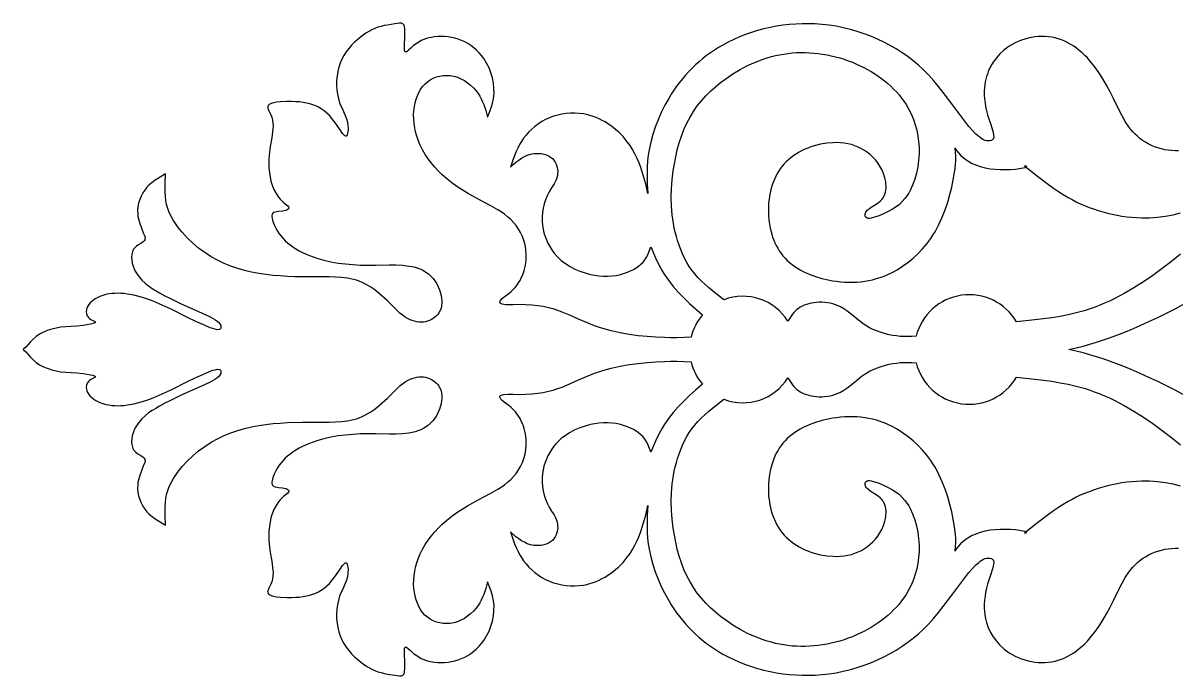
# Model space of a CAD drawing. Extents: x 12 to 238, y 29 to 71.
# Drawn here: x 11.5 to 75.1, y 31.9 to 67.9 of the extents above; entities that cross this region are included whole.
import ezdxf

# ---------------------------------------------------------------- set-up
doc = ezdxf.new("R2010")
doc.units = 0
doc.layers.add('LAYER_1', color=18, linetype='CONTINUOUS')

msp = doc.modelspace()

# ---------------------------------------------------------------- linework, layer by layer
at = {"layer": 'LAYER_1'}
for points in [[(75.212, 60.868), (75.026, 60.863), (74.838, 60.871), (74.648, 60.891), (74.459, 60.924), (74.27, 60.967), (74.084, 61.022), (73.902, 61.087), (73.724, 61.161), (73.553, 61.244), (73.39, 61.335), (73.235, 61.435), (73.087, 61.543), (72.949, 61.659), (72.82, 61.781), (72.699, 61.909), (72.585, 62.043), (72.479, 62.182), (72.283, 62.473), (72.106, 62.779), (71.941, 63.096), (71.626, 63.746), (71.443, 64.113), (71.251, 64.477), (71.047, 64.833), (70.828, 65.179), (70.592, 65.511), (70.335, 65.826), (70.198, 65.976), (70.055, 66.121), (69.905, 66.26), (69.748, 66.393), (69.598, 66.508), (69.443, 66.617), (69.282, 66.719), (69.116, 66.812), (68.946, 66.896), (68.771, 66.97), (68.593, 67.034), (68.411, 67.085), (68.228, 67.123), (68.044, 67.149), (67.858, 67.164), (67.67, 67.167), (67.483, 67.158), (67.296, 67.139), (67.109, 67.109), (66.925, 67.069), (66.743, 67.018), (66.564, 66.958), (66.389, 66.887), (66.218, 66.808), (66.053, 66.72), (65.893, 66.623), (65.74, 66.517), (65.594, 66.403), (65.377, 66.205), (65.182, 65.987), (65.009, 65.752), (64.859, 65.499), (64.735, 65.231), (64.683, 65.092), (64.637, 64.949), (64.599, 64.803), (64.567, 64.654), (64.543, 64.502), (64.525, 64.346), (64.514, 64.144), (64.515, 63.937), (64.528, 63.726), (64.553, 63.512), (64.588, 63.294), (64.635, 63.072), (64.693, 62.848), (64.762, 62.622), (64.871, 62.302), (64.97, 62), (65.007, 61.864), (65.029, 61.741), (65.033, 61.634), (65.016, 61.547), (64.997, 61.51), (64.971, 61.478), (64.904, 61.432), (64.821, 61.407), (64.73, 61.402), (64.644, 61.412), (64.558, 61.436), (64.47, 61.472), (64.382, 61.519), (64.204, 61.644), (64.025, 61.804), (63.846, 61.991), (63.668, 62.198), (63.323, 62.639), (62.775, 63.374), (62.255, 64.068), (61.994, 64.399), (61.728, 64.719), (61.452, 65.026), (61.162, 65.321), (60.887, 65.574), (60.599, 65.817), (60.298, 66.048), (59.984, 66.267), (59.659, 66.474), (59.324, 66.669), (58.979, 66.85), (58.624, 67.018), (58.262, 67.172), (57.892, 67.312), (57.515, 67.437), (57.132, 67.547), (56.744, 67.641), (56.352, 67.719), (55.956, 67.781), (55.558, 67.826), (55.2, 67.852), (54.841, 67.863), (54.482, 67.862), (54.123, 67.847), (53.766, 67.819), (53.41, 67.778), (53.057, 67.724), (52.707, 67.657), (52.36, 67.578), (52.019, 67.487), (51.682, 67.384), (51.352, 67.268), (51.028, 67.141), (50.711, 67.002), (50.402, 66.852), (50.102, 66.69), (49.87, 66.554), (49.645, 66.411), (49.425, 66.261), (49.211, 66.105), (49.004, 65.942), (48.802, 65.772), (48.606, 65.597), (48.416, 65.414), (48.233, 65.226), (48.055, 65.032), (47.884, 64.832), (47.719, 64.626), (47.56, 64.415), (47.408, 64.197), (47.261, 63.975), (47.121, 63.747), (46.908, 63.367), (46.713, 62.976), (46.536, 62.575), (46.38, 62.167), (46.245, 61.755), (46.133, 61.339), (46.044, 60.924), (45.98, 60.51), (45.955, 60.272), (45.938, 60.033), (45.926, 59.549), (45.941, 59.045), (45.977, 58.507), (45.854, 59.035), (45.719, 59.523), (45.644, 59.76), (45.56, 59.997), (45.467, 60.234), (45.364, 60.468), (45.251, 60.7), (45.126, 60.926), (44.99, 61.146), (44.84, 61.358), (44.726, 61.502), (44.607, 61.641), (44.481, 61.774), (44.349, 61.902), (44.211, 62.025), (44.069, 62.141), (43.921, 62.25), (43.769, 62.353), (43.613, 62.449), (43.453, 62.537), (43.289, 62.617), (43.122, 62.69), (42.952, 62.753), (42.78, 62.808), (42.605, 62.854), (42.428, 62.89), (42.191, 62.923), (41.953, 62.939), (41.714, 62.938), (41.475, 62.92), (41.238, 62.885), (41.003, 62.833), (40.773, 62.764), (40.548, 62.678), (40.337, 62.58), (40.134, 62.468), (39.938, 62.343), (39.752, 62.205), (39.576, 62.057), (39.412, 61.898), (39.26, 61.731), (39.122, 61.556), (39.003, 61.381), (38.896, 61.2), (38.799, 61.012), (38.711, 60.817), (38.554, 60.405), (38.409, 59.963), (38.556, 60.099), (38.704, 60.227), (38.854, 60.344), (39.007, 60.448), (39.166, 60.539), (39.33, 60.613), (39.502, 60.67), (39.683, 60.707), (39.82, 60.72), (39.96, 60.721), (40.1, 60.709), (40.238, 60.684), (40.371, 60.645), (40.496, 60.59), (40.612, 60.52), (40.715, 60.434), (40.796, 60.34), (40.864, 60.234), (40.919, 60.12), (40.961, 59.998), (40.989, 59.872), (41.003, 59.744), (41.002, 59.617), (40.988, 59.493), (40.958, 59.372), (40.915, 59.255), (40.801, 59.033), (40.667, 58.817), (40.532, 58.599), (40.422, 58.386), (40.33, 58.164), (40.256, 57.937), (40.2, 57.703), (40.164, 57.467), (40.146, 57.228), (40.148, 56.988), (40.168, 56.748), (40.201, 56.545), (40.248, 56.344), (40.308, 56.147), (40.381, 55.954), (40.467, 55.767), (40.565, 55.586), (40.674, 55.413), (40.794, 55.249), (40.989, 55.027), (41.203, 54.826), (41.437, 54.645), (41.687, 54.485), (41.951, 54.346), (42.227, 54.228), (42.513, 54.131), (42.807, 54.054), (43.04, 54.009), (43.275, 53.977), (43.512, 53.959), (43.75, 53.957), (43.988, 53.97), (44.225, 54), (44.461, 54.047), (44.693, 54.113), (44.859, 54.172), (45.02, 54.241), (45.177, 54.319), (45.326, 54.407), (45.465, 54.505), (45.594, 54.612), (45.709, 54.728), (45.81, 54.853), (45.909, 55.012), (45.991, 55.183), (46.129, 55.565), (46.401, 54.97), (46.526, 54.692), (46.662, 54.419), (46.761, 54.245), (46.87, 54.07), (47.111, 53.726), (47.374, 53.391), (47.65, 53.075), (47.954, 52.757), (48.27, 52.452), (48.98, 51.817), (48.872, 51.681), (48.772, 51.54), (48.68, 51.394), (48.598, 51.242), (48.524, 51.086), (48.46, 50.926), (48.405, 50.762), (48.36, 50.594), (47.569, 50.565), (47.223, 50.563), (46.883, 50.57), (46.42, 50.59), (45.937, 50.625), (45.443, 50.677), (44.943, 50.745), (44.446, 50.832), (43.958, 50.938), (43.485, 51.065), (43.258, 51.137), (43.036, 51.214), (42.587, 51.396), (42.153, 51.593), (41.716, 51.792), (41.259, 51.98), (41.017, 52.067), (40.763, 52.147), (40.494, 52.218), (40.208, 52.278), (39.904, 52.327), (39.578, 52.363), (39.228, 52.384), (38.853, 52.389), (38.552, 52.383), (38.266, 52.38), (38.139, 52.385), (38.028, 52.395), (37.937, 52.414), (37.87, 52.442), (37.836, 52.472), (37.819, 52.506), (37.817, 52.538), (37.827, 52.571), (37.873, 52.642), (37.952, 52.722), (38.055, 52.808), (38.306, 53.007), (38.44, 53.119), (38.569, 53.24), (38.671, 53.351), (38.766, 53.47), (38.852, 53.593), (38.929, 53.722), (38.999, 53.855), (39.06, 53.992), (39.113, 54.132), (39.159, 54.275), (39.197, 54.419), (39.227, 54.565), (39.264, 54.857), (39.272, 55.146), (39.252, 55.427), (39.208, 55.676), (39.143, 55.914), (39.058, 56.139), (38.956, 56.352), (38.838, 56.552), (38.707, 56.739), (38.565, 56.912), (38.413, 57.072), (38.246, 57.225), (38.071, 57.365), (37.89, 57.493), (37.705, 57.612), (37.323, 57.828), (36.934, 58.032), (36.331, 58.355), (36.033, 58.526), (35.738, 58.705), (35.449, 58.896), (35.165, 59.099), (34.89, 59.318), (34.623, 59.554), (34.42, 59.752), (34.225, 59.962), (34.04, 60.184), (33.866, 60.416), (33.705, 60.66), (33.557, 60.913), (33.426, 61.177), (33.313, 61.45), (33.237, 61.672), (33.174, 61.898), (33.124, 62.129), (33.089, 62.362), (33.069, 62.598), (33.066, 62.835), (33.079, 63.072), (33.11, 63.309), (33.151, 63.506), (33.205, 63.701), (33.273, 63.889), (33.354, 64.07), (33.45, 64.24), (33.56, 64.398), (33.684, 64.541), (33.823, 64.668), (33.977, 64.775), (34.144, 64.863), (34.322, 64.932), (34.506, 64.98), (34.696, 65.008), (34.889, 65.016), (35.082, 65.003), (35.272, 64.97), (35.475, 64.911), (35.671, 64.83), (35.859, 64.729), (36.036, 64.611), (36.202, 64.477), (36.356, 64.332), (36.495, 64.176), (36.62, 64.013), (36.713, 63.869), (36.795, 63.72), (36.868, 63.567), (36.933, 63.409), (37.045, 63.077), (37.142, 62.718), (37.251, 62.983), (37.344, 63.237), (37.419, 63.487), (37.47, 63.741), (37.496, 64.017), (37.493, 64.3), (37.463, 64.587), (37.407, 64.874), (37.325, 65.158), (37.218, 65.433), (37.087, 65.697), (36.933, 65.946), (36.811, 66.11), (36.678, 66.263), (36.536, 66.406), (36.384, 66.538), (36.224, 66.658), (36.056, 66.766), (35.881, 66.862), (35.699, 66.944), (35.522, 67.01), (35.34, 67.064), (35.154, 67.105), (34.965, 67.135), (34.773, 67.152), (34.58, 67.157), (34.385, 67.151), (34.19, 67.132), (34.048, 67.111), (33.906, 67.082), (33.765, 67.043), (33.624, 66.993), (33.483, 66.931), (33.343, 66.855), (33.203, 66.763), (33.064, 66.654), (32.919, 66.524), (32.786, 66.403), (32.728, 66.356), (32.676, 66.323), (32.633, 66.307), (32.599, 66.313), (32.58, 66.335), (32.567, 66.37), (32.555, 66.47), (32.564, 66.725), (32.584, 67.094), (32.586, 67.457), (32.58, 67.573), (32.565, 67.686), (32.534, 67.785), (32.509, 67.825), (32.478, 67.856), (32.437, 67.879), (32.39, 67.893), (32.278, 67.898), (32.026, 67.86), (31.623, 67.792), (31.442, 67.759), (31.267, 67.717), (31.1, 67.664), (30.932, 67.599), (30.766, 67.522), (30.601, 67.435), (30.439, 67.338), (30.282, 67.233), (30.129, 67.12), (29.982, 67.001), (29.805, 66.842), (29.64, 66.674), (29.487, 66.497), (29.349, 66.311), (29.225, 66.116), (29.116, 65.91), (29.022, 65.696), (28.946, 65.471), (28.886, 65.231), (28.844, 64.984), (28.821, 64.733), (28.816, 64.479), (28.83, 64.227), (28.863, 63.978), (28.915, 63.737), (28.986, 63.506), (29.138, 63.148), (29.296, 62.799), (29.364, 62.62), (29.416, 62.433), (29.447, 62.236), (29.452, 62.132), (29.451, 62.024), (29.441, 61.919), (29.424, 61.82), (29.4, 61.738), (29.367, 61.684), (29.346, 61.669), (29.323, 61.665), (29.271, 61.685), (29.212, 61.737), (29.148, 61.814), (29.007, 62.019), (28.858, 62.248), (28.71, 62.457), (28.564, 62.641), (28.419, 62.802), (28.273, 62.943), (28.126, 63.064), (27.977, 63.168), (27.826, 63.257), (27.671, 63.332), (27.511, 63.397), (27.345, 63.45), (27.169, 63.493), (26.983, 63.527), (26.783, 63.551), (26.567, 63.567), (26.334, 63.574), (26.08, 63.574), (25.7, 63.559), (25.516, 63.54), (25.348, 63.509), (25.206, 63.465), (25.147, 63.437), (25.098, 63.405), (25.06, 63.368), (25.033, 63.326), (25.02, 63.279), (25.021, 63.226), (25.044, 63.149), (25.084, 63.064), (25.18, 62.882), (25.247, 62.718), (25.291, 62.554), (25.313, 62.391), (25.319, 62.227), (25.311, 62.064), (25.294, 61.902), (25.243, 61.58), (25.166, 61.102), (25.109, 60.629), (25.092, 60.392), (25.086, 60.154), (25.093, 59.914), (25.114, 59.671), (25.149, 59.434), (25.202, 59.197), (25.273, 58.962), (25.366, 58.733), (25.483, 58.513), (25.624, 58.304), (25.705, 58.205), (25.794, 58.109), (25.889, 58.018), (25.992, 57.932), (26.125, 57.828), (26.172, 57.778), (26.194, 57.729), (26.184, 57.685), (26.149, 57.643), (26.095, 57.606), (26.026, 57.577), (25.933, 57.553), (25.831, 57.538), (25.622, 57.519), (25.523, 57.507), (25.434, 57.489), (25.358, 57.46), (25.302, 57.417), (25.27, 57.364), (25.254, 57.299), (25.252, 57.225), (25.261, 57.143), (25.309, 56.964), (25.38, 56.783), (25.464, 56.605), (25.556, 56.441), (25.654, 56.291), (25.76, 56.153), (25.871, 56.025), (25.987, 55.908), (26.109, 55.798), (26.234, 55.696), (26.404, 55.573), (26.58, 55.459), (26.761, 55.354), (26.947, 55.259), (27.136, 55.172), (27.329, 55.092), (27.721, 54.954), (28.111, 54.842), (28.506, 54.751), (28.905, 54.68), (29.308, 54.626), (29.716, 54.589), (30.128, 54.566), (30.544, 54.556), (30.964, 54.557), (31.721, 54.572), (32.094, 54.571), (32.458, 54.555), (32.809, 54.515), (32.978, 54.485), (33.143, 54.445), (33.302, 54.396), (33.455, 54.336), (33.602, 54.265), (33.742, 54.181), (33.881, 54.078), (34.011, 53.961), (34.132, 53.832), (34.241, 53.69), (34.339, 53.537), (34.424, 53.375), (34.495, 53.203), (34.552, 53.023), (34.585, 52.884), (34.607, 52.742), (34.618, 52.6), (34.617, 52.459), (34.602, 52.32), (34.573, 52.186), (34.526, 52.058), (34.462, 51.938), (34.398, 51.849), (34.324, 51.766), (34.24, 51.69), (34.147, 51.623), (34.049, 51.564), (33.945, 51.515), (33.837, 51.475), (33.726, 51.447), (33.603, 51.429), (33.479, 51.423), (33.355, 51.43), (33.232, 51.448), (33.111, 51.475), (32.992, 51.513), (32.876, 51.558), (32.765, 51.611), (32.604, 51.703), (32.453, 51.807), (32.308, 51.923), (32.169, 52.047), (31.898, 52.313), (31.625, 52.589), (31.336, 52.862), (31.031, 53.118), (30.873, 53.236), (30.712, 53.347), (30.547, 53.448), (30.38, 53.538), (30.225, 53.61), (30.067, 53.673), (29.908, 53.727), (29.747, 53.772), (29.42, 53.841), (29.088, 53.885), (28.752, 53.909), (28.412, 53.919), (27.725, 53.918), (26.919, 53.918), (26.516, 53.926), (26.114, 53.941), (25.713, 53.965), (25.315, 53.999), (24.918, 54.045), (24.525, 54.105), (24.135, 54.179), (23.749, 54.27), (23.368, 54.379), (22.992, 54.508), (22.622, 54.659), (22.259, 54.832), (21.902, 55.029), (21.552, 55.253), (21.215, 55.5), (20.89, 55.772), (20.584, 56.063), (20.302, 56.37), (20.171, 56.528), (20.049, 56.69), (19.934, 56.853), (19.829, 57.019), (19.734, 57.186), (19.65, 57.353), (19.576, 57.521), (19.515, 57.69), (19.453, 57.908), (19.41, 58.127), (19.382, 58.35), (19.367, 58.578), (19.366, 59.059), (19.386, 59.589), (19.098, 59.41), (18.829, 59.24), (18.702, 59.152), (18.582, 59.06), (18.468, 58.96), (18.362, 58.85), (18.242, 58.702), (18.136, 58.539), (18.044, 58.363), (17.968, 58.176), (17.91, 57.981), (17.871, 57.781), (17.853, 57.577), (17.858, 57.372), (17.874, 57.241), (17.899, 57.11), (17.97, 56.851), (18.063, 56.596), (18.167, 56.344), (18.212, 56.238), (18.246, 56.136), (18.261, 56.04), (18.257, 55.995), (18.245, 55.953), (18.211, 55.898), (18.161, 55.847), (18.026, 55.754), (17.872, 55.659), (17.798, 55.608), (17.73, 55.551), (17.677, 55.495), (17.633, 55.434), (17.596, 55.369), (17.567, 55.301), (17.53, 55.154), (17.519, 54.998), (17.53, 54.837), (17.56, 54.674), (17.607, 54.513), (17.666, 54.359), (17.724, 54.239), (17.787, 54.125), (17.856, 54.018), (17.931, 53.916), (18.094, 53.73), (18.272, 53.563), (18.461, 53.414), (18.656, 53.279), (19.051, 53.044), (19.358, 52.877), (19.657, 52.723), (20.251, 52.439), (20.878, 52.156), (21.585, 51.839), (21.858, 51.71), (21.989, 51.642), (22.112, 51.57), (22.222, 51.494), (22.315, 51.414), (22.386, 51.329), (22.432, 51.239), (22.448, 51.161), (22.441, 51.093), (22.426, 51.061), (22.403, 51.036), (22.372, 51.019), (22.335, 51.009), (22.242, 51.007), (22.128, 51.027), (21.999, 51.063), (21.86, 51.112), (21.572, 51.23), (21.064, 51.46), (20.598, 51.686), (19.695, 52.136), (19.375, 52.288), (19.044, 52.436), (18.703, 52.576), (18.355, 52.704), (18.001, 52.815), (17.645, 52.906), (17.289, 52.971), (17.111, 52.993), (16.934, 53.007), (16.762, 53.012), (16.593, 53.009), (16.424, 52.996), (16.258, 52.973), (16.095, 52.938), (15.934, 52.892), (15.777, 52.833), (15.624, 52.762), (15.521, 52.703), (15.421, 52.638), (15.328, 52.566), (15.244, 52.487), (15.17, 52.401), (15.108, 52.307), (15.061, 52.206), (15.031, 52.097), (15.02, 51.99), (15.031, 51.882), (15.047, 51.828), (15.07, 51.776), (15.101, 51.725), (15.142, 51.677), (15.201, 51.625), (15.27, 51.577), (15.427, 51.492), (15.495, 51.459), (15.539, 51.43), (15.546, 51.411), (15.536, 51.394), (15.473, 51.363), (15.258, 51.309), (14.849, 51.242), (14.496, 51.205), (14.183, 51.184), (13.898, 51.166), (13.629, 51.139), (13.37, 51.098), (13.117, 51.037), (12.865, 50.953), (12.658, 50.863), (12.455, 50.753), (12.262, 50.624), (12.085, 50.474), (11.951, 50.335), (11.822, 50.189), (11.689, 50.046), (11.541, 49.915), (11.689, 49.784), (11.822, 49.641), (11.951, 49.496), (12.085, 49.356), (12.262, 49.206), (12.455, 49.077), (12.658, 48.968), (12.865, 48.878), (13.117, 48.793), (13.37, 48.733), (13.629, 48.691), (13.898, 48.664), (14.183, 48.647), (14.496, 48.626), (14.849, 48.589), (15.258, 48.521), (15.374, 48.496), (15.473, 48.468), (15.536, 48.436), (15.546, 48.419), (15.539, 48.401), (15.495, 48.371), (15.427, 48.338), (15.27, 48.254), (15.201, 48.206), (15.142, 48.153), (15.101, 48.105), (15.07, 48.055), (15.031, 47.949), (15.02, 47.84), (15.031, 47.733), (15.061, 47.624), (15.108, 47.523), (15.17, 47.429), (15.244, 47.343), (15.328, 47.264), (15.421, 47.192), (15.521, 47.127), (15.624, 47.069), (15.777, 46.997), (15.934, 46.938), (16.095, 46.892), (16.258, 46.858), (16.424, 46.834), (16.593, 46.821), (16.762, 46.818), (16.934, 46.823), (17.111, 46.837), (17.289, 46.859), (17.645, 46.925), (18.001, 47.015), (18.355, 47.127), (18.703, 47.255), (19.044, 47.395), (19.695, 47.694), (20.598, 48.144), (21.064, 48.371), (21.572, 48.6), (21.86, 48.719), (21.999, 48.768), (22.128, 48.804), (22.242, 48.823), (22.335, 48.822), (22.372, 48.811), (22.403, 48.794), (22.426, 48.77), (22.441, 48.737), (22.448, 48.669), (22.432, 48.592), (22.386, 48.502), (22.315, 48.417), (22.222, 48.336), (22.112, 48.26), (21.858, 48.12), (21.585, 47.992), (20.878, 47.674), (20.251, 47.391), (19.657, 47.107), (19.358, 46.953), (19.051, 46.786), (18.854, 46.673), (18.656, 46.551), (18.461, 46.417), (18.272, 46.267), (18.094, 46.101), (17.931, 45.914), (17.856, 45.813), (17.787, 45.705), (17.724, 45.591), (17.666, 45.471), (17.607, 45.317), (17.56, 45.157), (17.53, 44.994), (17.519, 44.832), (17.53, 44.676), (17.567, 44.53), (17.596, 44.461), (17.633, 44.396), (17.677, 44.335), (17.73, 44.279), (17.872, 44.171), (18.026, 44.077), (18.161, 43.983), (18.211, 43.932), (18.245, 43.877), (18.257, 43.835), (18.261, 43.79), (18.246, 43.695), (18.167, 43.486), (18.063, 43.235), (17.97, 42.979), (17.899, 42.72), (17.874, 42.589), (17.858, 42.458), (17.853, 42.253), (17.871, 42.05), (17.91, 41.849), (17.968, 41.655), (18.044, 41.468), (18.136, 41.291), (18.242, 41.128), (18.362, 40.98), (18.468, 40.87), (18.582, 40.771), (18.829, 40.591), (19.098, 40.421), (19.386, 40.242), (19.366, 40.771), (19.363, 41.017), (19.367, 41.252), (19.382, 41.481), (19.41, 41.703), (19.453, 41.923), (19.515, 42.141), (19.576, 42.309), (19.65, 42.477), (19.734, 42.645), (19.829, 42.812), (19.934, 42.977), (20.049, 43.141), (20.171, 43.302), (20.302, 43.461), (20.584, 43.768), (20.89, 44.059), (21.215, 44.33), (21.552, 44.578), (21.902, 44.801), (22.259, 44.999), (22.622, 45.172), (22.992, 45.322), (23.368, 45.451), (23.749, 45.56), (24.135, 45.651), (24.525, 45.726), (24.918, 45.785), (25.315, 45.831), (25.713, 45.865), (26.114, 45.889), (26.919, 45.912), (27.725, 45.913), (28.412, 45.912), (28.752, 45.922), (29.088, 45.946), (29.42, 45.99), (29.747, 46.059), (29.908, 46.104), (30.067, 46.158), (30.225, 46.221), (30.38, 46.293), (30.547, 46.383), (30.712, 46.484), (30.873, 46.594), (31.031, 46.713), (31.336, 46.969), (31.625, 47.241), (31.898, 47.518), (32.169, 47.784), (32.308, 47.908), (32.453, 48.023), (32.604, 48.128), (32.765, 48.22), (32.876, 48.273), (32.992, 48.318), (33.111, 48.355), (33.232, 48.383), (33.355, 48.401), (33.479, 48.407), (33.603, 48.402), (33.726, 48.384), (33.837, 48.355), (33.945, 48.316), (34.049, 48.267), (34.147, 48.208), (34.24, 48.14), (34.324, 48.065), (34.398, 47.982), (34.462, 47.893), (34.526, 47.772), (34.573, 47.644), (34.602, 47.51), (34.617, 47.372), (34.618, 47.231), (34.607, 47.088), (34.585, 46.947), (34.552, 46.808), (34.495, 46.628), (34.424, 46.456), (34.339, 46.293), (34.241, 46.14), (34.132, 45.999), (34.011, 45.869), (33.881, 45.752), (33.742, 45.65), (33.602, 45.566), (33.455, 45.495), (33.302, 45.435), (33.143, 45.385), (32.978, 45.346), (32.809, 45.315), (32.458, 45.276), (32.094, 45.259), (31.721, 45.259), (30.964, 45.274), (30.544, 45.274), (30.128, 45.264), (29.716, 45.241), (29.308, 45.204), (28.905, 45.151), (28.506, 45.08), (28.111, 44.989), (27.721, 44.877), (27.329, 44.738), (27.136, 44.659), (26.947, 44.572), (26.761, 44.476), (26.58, 44.372), (26.404, 44.258), (26.234, 44.135), (26.109, 44.033), (25.987, 43.923), (25.871, 43.805), (25.76, 43.678), (25.654, 43.539), (25.556, 43.389), (25.464, 43.226), (25.38, 43.048), (25.309, 42.866), (25.261, 42.688), (25.252, 42.606), (25.254, 42.531), (25.27, 42.466), (25.302, 42.414), (25.358, 42.37), (25.434, 42.341), (25.622, 42.311), (25.831, 42.292), (25.933, 42.277), (26.026, 42.254), (26.095, 42.224), (26.149, 42.188), (26.184, 42.146), (26.194, 42.102), (26.172, 42.053), (26.125, 42.003), (25.992, 41.898), (25.889, 41.812), (25.794, 41.721), (25.705, 41.626), (25.624, 41.527), (25.483, 41.318), (25.366, 41.097), (25.273, 40.868), (25.202, 40.634), (25.149, 40.397), (25.114, 40.16), (25.093, 39.917), (25.086, 39.677), (25.092, 39.438), (25.109, 39.201), (25.166, 38.728), (25.243, 38.25), (25.294, 37.928), (25.311, 37.766), (25.319, 37.603), (25.313, 37.44), (25.291, 37.276), (25.247, 37.113), (25.18, 36.949), (25.084, 36.766), (25.044, 36.682), (25.021, 36.605), (25.02, 36.552), (25.033, 36.504), (25.06, 36.462), (25.098, 36.426), (25.147, 36.393), (25.206, 36.365), (25.348, 36.321), (25.516, 36.291), (25.7, 36.272), (26.08, 36.256), (26.334, 36.256), (26.567, 36.264), (26.783, 36.279), (26.983, 36.304), (27.169, 36.337), (27.345, 36.381), (27.511, 36.434), (27.671, 36.498), (27.826, 36.574), (27.977, 36.663), (28.126, 36.767), (28.273, 36.888), (28.419, 37.028), (28.564, 37.189), (28.71, 37.373), (28.858, 37.582), (29.007, 37.811), (29.148, 38.016), (29.212, 38.093), (29.271, 38.145), (29.298, 38.16), (29.323, 38.165), (29.346, 38.161), (29.367, 38.147), (29.4, 38.093), (29.424, 38.011), (29.441, 37.912), (29.451, 37.807), (29.447, 37.595), (29.416, 37.397), (29.364, 37.21), (29.296, 37.031), (29.138, 36.682), (29.058, 36.506), (28.986, 36.325), (28.915, 36.093), (28.863, 35.852), (28.83, 35.604), (28.816, 35.351), (28.821, 35.098), (28.844, 34.846), (28.886, 34.599), (28.946, 34.36), (29.022, 34.135), (29.116, 33.92), (29.225, 33.715), (29.349, 33.519), (29.487, 33.333), (29.64, 33.156), (29.805, 32.988), (29.982, 32.829), (30.129, 32.71), (30.282, 32.598), (30.439, 32.493), (30.601, 32.396), (30.766, 32.308), (30.932, 32.232), (31.1, 32.166), (31.267, 32.113), (31.442, 32.072), (31.623, 32.038), (32.026, 31.97), (32.153, 31.947), (32.278, 31.933), (32.39, 31.938), (32.437, 31.951), (32.478, 31.975), (32.509, 32.006), (32.534, 32.046), (32.565, 32.144), (32.586, 32.374), (32.584, 32.737), (32.564, 33.105), (32.557, 33.236), (32.555, 33.36), (32.567, 33.46), (32.58, 33.495), (32.599, 33.517), (32.633, 33.523), (32.676, 33.508), (32.786, 33.428), (32.919, 33.307), (33.064, 33.176), (33.203, 33.067), (33.343, 32.975), (33.483, 32.899), (33.624, 32.837), (33.765, 32.787), (33.906, 32.749), (34.19, 32.698), (34.385, 32.68), (34.58, 32.673), (34.773, 32.678), (34.965, 32.696), (35.154, 32.725), (35.34, 32.767), (35.522, 32.82), (35.699, 32.886), (35.881, 32.968), (36.056, 33.064), (36.224, 33.172), (36.384, 33.292), (36.536, 33.424), (36.678, 33.567), (36.811, 33.721), (36.933, 33.885), (37.087, 34.133), (37.218, 34.397), (37.325, 34.673), (37.407, 34.956), (37.463, 35.243), (37.493, 35.531), (37.496, 35.814), (37.47, 36.089), (37.419, 36.343), (37.344, 36.594), (37.251, 36.848), (37.142, 37.112), (37.045, 36.754), (36.933, 36.421), (36.868, 36.262), (36.795, 36.11), (36.713, 35.961), (36.62, 35.817), (36.495, 35.654), (36.356, 35.498), (36.202, 35.352), (36.036, 35.219), (35.859, 35.101), (35.671, 35), (35.475, 34.919), (35.272, 34.86), (35.082, 34.826), (34.889, 34.814), (34.696, 34.822), (34.506, 34.85), (34.322, 34.898), (34.144, 34.966), (33.977, 35.054), (33.823, 35.162), (33.684, 35.288), (33.56, 35.432), (33.45, 35.589), (33.354, 35.76), (33.273, 35.941), (33.205, 36.129), (33.151, 36.323), (33.11, 36.521), (33.079, 36.758), (33.066, 36.995), (33.069, 37.232), (33.089, 37.467), (33.124, 37.701), (33.174, 37.931), (33.237, 38.158), (33.313, 38.379), (33.426, 38.653), (33.557, 38.917), (33.705, 39.17), (33.866, 39.413), (34.04, 39.646), (34.225, 39.867), (34.42, 40.078), (34.623, 40.276), (34.89, 40.512), (35.165, 40.731), (35.449, 40.934), (35.738, 41.125), (36.033, 41.304), (36.331, 41.475), (36.934, 41.797), (37.323, 42.001), (37.705, 42.218), (37.89, 42.336), (38.071, 42.464), (38.246, 42.604), (38.413, 42.758), (38.565, 42.917), (38.707, 43.091), (38.838, 43.277), (38.956, 43.478), (39.058, 43.691), (39.143, 43.916), (39.208, 44.154), (39.252, 44.403), (39.272, 44.684), (39.264, 44.973), (39.227, 45.265), (39.197, 45.411), (39.159, 45.555), (39.113, 45.697), (39.06, 45.838), (38.999, 45.974), (38.929, 46.108), (38.852, 46.236), (38.766, 46.36), (38.671, 46.478), (38.569, 46.59), (38.44, 46.711), (38.306, 46.823), (38.055, 47.021), (37.952, 47.108), (37.873, 47.187), (37.827, 47.259), (37.817, 47.292), (37.819, 47.323), (37.836, 47.358), (37.87, 47.388), (37.937, 47.416), (38.028, 47.434), (38.266, 47.449), (38.552, 47.447), (38.853, 47.441), (39.228, 47.446), (39.578, 47.467), (39.904, 47.502), (40.208, 47.551), (40.494, 47.612), (40.763, 47.683), (41.017, 47.763), (41.259, 47.849), (41.716, 48.038), (42.153, 48.237), (42.587, 48.434), (42.808, 48.527), (43.036, 48.616), (43.485, 48.765), (43.958, 48.892), (44.446, 48.998), (44.943, 49.085), (45.443, 49.153), (45.937, 49.204), (46.42, 49.239), (46.883, 49.26), (47.223, 49.266), (47.569, 49.265), (48.36, 49.236), (48.405, 49.068), (48.46, 48.904), (48.524, 48.744), (48.598, 48.588), (48.68, 48.436), (48.772, 48.29), (48.872, 48.149), (48.98, 48.014), (48.609, 47.686), (48.27, 47.378), (47.954, 47.073), (47.65, 46.755), (47.374, 46.439), (47.111, 46.105), (46.87, 45.76), (46.761, 45.586), (46.662, 45.411), (46.526, 45.138), (46.401, 44.86), (46.274, 44.571), (46.129, 44.265), (46.062, 44.463), (45.991, 44.647), (45.909, 44.819), (45.81, 44.978), (45.709, 45.103), (45.594, 45.219), (45.465, 45.326), (45.326, 45.423), (45.177, 45.511), (45.02, 45.59), (44.859, 45.658), (44.693, 45.717), (44.461, 45.783), (44.225, 45.83), (43.988, 45.86), (43.75, 45.874), (43.512, 45.871), (43.275, 45.854), (43.04, 45.822), (42.807, 45.777), (42.513, 45.7), (42.227, 45.603), (41.951, 45.484), (41.687, 45.345), (41.437, 45.185), (41.203, 45.005), (40.989, 44.803), (40.889, 44.695), (40.794, 44.581), (40.674, 44.417), (40.565, 44.244), (40.467, 44.064), (40.381, 43.877), (40.308, 43.684), (40.248, 43.487), (40.201, 43.286), (40.168, 43.082), (40.148, 42.843), (40.146, 42.603), (40.164, 42.364), (40.2, 42.127), (40.256, 41.894), (40.33, 41.666), (40.422, 41.445), (40.532, 41.232), (40.667, 41.014), (40.801, 40.798), (40.862, 40.688), (40.915, 40.575), (40.958, 40.459), (40.988, 40.337), (41.002, 40.213), (41.003, 40.086), (40.989, 39.958), (40.961, 39.833), (40.919, 39.711), (40.864, 39.596), (40.796, 39.491), (40.715, 39.397), (40.612, 39.311), (40.496, 39.241), (40.371, 39.186), (40.238, 39.147), (40.1, 39.121), (39.96, 39.11), (39.82, 39.111), (39.683, 39.124), (39.502, 39.161), (39.33, 39.217), (39.166, 39.292), (39.007, 39.382), (38.854, 39.487), (38.704, 39.604), (38.409, 39.867), (38.554, 39.424), (38.63, 39.215), (38.711, 39.013), (38.799, 38.818), (38.896, 38.63), (39.003, 38.449), (39.122, 38.274), (39.26, 38.099), (39.412, 37.932), (39.576, 37.773), (39.752, 37.624), (39.938, 37.487), (40.134, 37.362), (40.337, 37.249), (40.548, 37.152), (40.773, 37.066), (41.003, 36.997), (41.238, 36.945), (41.475, 36.91), (41.714, 36.892), (41.953, 36.89), (42.191, 36.906), (42.428, 36.939), (42.605, 36.976), (42.78, 37.021), (42.952, 37.076), (43.122, 37.14), (43.289, 37.212), (43.453, 37.292), (43.613, 37.381), (43.769, 37.476), (43.921, 37.579), (44.069, 37.689), (44.211, 37.805), (44.349, 37.927), (44.481, 38.055), (44.607, 38.189), (44.726, 38.328), (44.84, 38.471), (44.99, 38.683), (45.126, 38.904), (45.251, 39.13), (45.364, 39.361), (45.467, 39.596), (45.56, 39.833), (45.719, 40.306), (45.854, 40.795), (45.977, 41.322), (45.941, 40.785), (45.926, 40.281), (45.938, 39.797), (45.955, 39.559), (45.98, 39.321), (46.044, 38.907), (46.133, 38.491), (46.245, 38.076), (46.38, 37.663), (46.536, 37.256), (46.713, 36.855), (46.908, 36.464), (47.121, 36.084), (47.261, 35.856), (47.408, 35.633), (47.56, 35.416), (47.719, 35.205), (47.884, 34.999), (48.055, 34.799), (48.233, 34.604), (48.416, 34.416), (48.606, 34.234), (48.802, 34.058), (49.004, 33.889), (49.211, 33.726), (49.425, 33.569), (49.645, 33.419), (49.87, 33.276), (50.102, 33.14), (50.402, 32.979), (50.711, 32.828), (51.028, 32.689), (51.352, 32.562), (51.682, 32.447), (52.019, 32.343), (52.36, 32.252), (52.707, 32.173), (53.057, 32.107), (53.41, 32.053), (53.766, 32.012), (54.123, 31.984), (54.482, 31.969), (54.841, 31.967), (55.2, 31.979), (55.558, 32.005), (55.956, 32.05), (56.352, 32.111), (56.744, 32.19), (57.132, 32.284), (57.515, 32.394), (57.892, 32.519), (58.262, 32.658), (58.624, 32.812), (58.979, 32.98), (59.324, 33.162), (59.659, 33.356), (59.984, 33.564), (60.298, 33.783), (60.599, 34.014), (60.887, 34.257), (61.162, 34.51), (61.452, 34.805), (61.728, 35.112), (61.994, 35.431), (62.255, 35.762), (62.775, 36.457), (63.323, 37.192), (63.668, 37.633), (63.846, 37.839), (64.025, 38.026), (64.204, 38.186), (64.293, 38.253), (64.382, 38.311), (64.47, 38.359), (64.558, 38.395), (64.644, 38.418), (64.73, 38.428), (64.821, 38.423), (64.904, 38.399), (64.971, 38.353), (64.997, 38.321), (65.016, 38.283), (65.033, 38.196), (65.029, 38.09), (65.007, 37.967), (64.97, 37.83), (64.871, 37.529), (64.762, 37.209), (64.693, 36.982), (64.635, 36.758), (64.588, 36.537), (64.553, 36.319), (64.528, 36.105), (64.515, 35.894), (64.514, 35.687), (64.525, 35.484), (64.543, 35.329), (64.567, 35.177), (64.599, 35.028), (64.637, 34.881), (64.735, 34.599), (64.859, 34.331), (65.009, 34.079), (65.182, 33.843), (65.377, 33.626), (65.594, 33.427), (65.74, 33.313), (65.893, 33.208), (66.053, 33.111), (66.218, 33.022), (66.389, 32.943), (66.564, 32.873), (66.743, 32.812), (66.925, 32.762), (67.109, 32.721), (67.296, 32.691), (67.483, 32.672), (67.67, 32.664), (67.858, 32.666), (68.044, 32.681), (68.228, 32.707), (68.411, 32.745), (68.593, 32.797), (68.771, 32.86), (68.946, 32.934), (69.116, 33.018), (69.282, 33.112), (69.443, 33.213), (69.598, 33.322), (69.748, 33.438), (69.905, 33.57), (70.055, 33.709), (70.198, 33.854), (70.335, 34.004), (70.592, 34.319), (70.828, 34.651), (71.047, 34.997), (71.251, 35.353), (71.443, 35.717), (71.626, 36.085), (71.941, 36.735), (72.106, 37.051), (72.283, 37.357), (72.479, 37.648), (72.585, 37.787), (72.699, 37.921), (72.82, 38.049), (72.949, 38.172), (73.087, 38.287), (73.235, 38.396), (73.39, 38.495), (73.553, 38.587), (73.724, 38.67), (73.902, 38.744), (74.084, 38.809), (74.27, 38.863), (74.459, 38.907), (74.648, 38.939), (74.838, 38.96), (75.026, 38.968), (75.212, 38.963)], [(75.328, 55.168), (74.825, 54.761), (74.316, 54.369), (73.802, 53.994), (73.281, 53.639), (72.754, 53.306), (72.22, 52.997), (71.679, 52.714), (71.406, 52.584), (71.13, 52.461), (70.853, 52.346), (70.574, 52.238), (70.293, 52.14), (70.01, 52.05), (69.578, 51.93), (69.139, 51.829), (68.693, 51.742), (68.238, 51.668), (67.771, 51.603), (67.292, 51.546), (66.29, 51.441), (66.167, 51.633), (66.032, 51.814), (65.884, 51.983), (65.726, 52.14), (65.557, 52.283), (65.379, 52.414), (65.192, 52.531), (64.997, 52.633), (64.795, 52.722), (64.588, 52.795), (64.375, 52.854), (64.157, 52.896), (63.936, 52.923), (63.712, 52.933), (63.486, 52.926), (63.259, 52.903), (63.034, 52.862), (62.815, 52.804), (62.603, 52.732), (62.398, 52.644), (62.201, 52.542), (62.013, 52.426), (61.834, 52.297), (61.665, 52.156), (61.507, 52.003), (61.361, 51.838), (61.226, 51.663), (61.105, 51.478), (60.996, 51.283), (60.902, 51.079), (60.823, 50.867), (60.759, 50.648), (60.523, 50.631), (60.298, 50.624), (60.083, 50.626), (59.875, 50.638), (59.672, 50.659), (59.473, 50.689), (59.275, 50.728), (59.077, 50.776), (58.778, 50.864), (58.478, 50.976), (58.33, 51.042), (58.182, 51.117), (58.036, 51.2), (57.892, 51.292), (57.574, 51.533), (57.26, 51.795), (57.1, 51.924), (56.938, 52.047), (56.77, 52.16), (56.597, 52.26), (56.456, 52.326), (56.312, 52.381), (56.165, 52.427), (56.015, 52.463), (55.865, 52.489), (55.714, 52.506), (55.563, 52.514), (55.414, 52.514), (55.267, 52.505), (55.123, 52.489), (54.982, 52.465), (54.847, 52.433), (54.716, 52.395), (54.592, 52.349), (54.475, 52.298), (54.366, 52.24), (54.274, 52.181), (54.187, 52.116), (54.104, 52.042), (54.024, 51.958), (53.944, 51.861), (53.864, 51.75), (53.695, 51.477), (53.546, 51.691), (53.382, 51.888), (53.204, 52.069), (53.012, 52.231), (52.808, 52.376), (52.594, 52.502), (52.371, 52.609), (52.139, 52.697), (51.901, 52.766), (51.658, 52.814), (51.411, 52.841), (51.161, 52.848), (50.91, 52.832), (50.659, 52.795), (50.41, 52.736), (50.163, 52.653), (49.727, 52.995), (49.306, 53.335), (49.105, 53.51), (48.912, 53.69), (48.728, 53.878), (48.556, 54.075), (48.4, 54.279), (48.255, 54.493), (48.122, 54.716), (48, 54.946), (47.888, 55.182), (47.787, 55.423), (47.695, 55.667), (47.613, 55.914), (47.545, 56.148), (47.484, 56.382), (47.431, 56.617), (47.385, 56.853), (47.317, 57.329), (47.276, 57.808), (47.263, 58.291), (47.275, 58.779), (47.311, 59.271), (47.371, 59.767), (47.432, 60.151), (47.506, 60.535), (47.595, 60.917), (47.7, 61.295), (47.821, 61.667), (47.961, 62.029), (48.118, 62.381), (48.296, 62.719), (48.488, 63.032), (48.698, 63.332), (48.925, 63.616), (49.167, 63.887), (49.424, 64.144), (49.692, 64.387), (49.972, 64.618), (50.262, 64.835), (50.652, 65.099), (51.056, 65.341), (51.472, 65.558), (51.898, 65.749), (52.335, 65.913), (52.556, 65.984), (52.78, 66.048), (53.006, 66.104), (53.233, 66.153), (53.462, 66.194), (53.692, 66.226), (53.929, 66.251), (54.167, 66.268), (54.407, 66.276), (54.646, 66.275), (54.886, 66.266), (55.126, 66.249), (55.366, 66.224), (55.606, 66.19), (55.845, 66.149), (56.082, 66.1), (56.319, 66.043), (56.554, 65.977), (56.787, 65.905), (57.018, 65.824), (57.247, 65.736), (57.473, 65.641), (57.883, 65.445), (58.279, 65.225), (58.472, 65.105), (58.66, 64.98), (58.843, 64.849), (59.021, 64.711), (59.193, 64.568), (59.359, 64.419), (59.518, 64.265), (59.671, 64.105), (59.816, 63.939), (59.953, 63.768), (60.082, 63.592), (60.203, 63.41), (60.357, 63.145), (60.494, 62.87), (60.612, 62.586), (60.711, 62.294), (60.792, 61.994), (60.853, 61.687), (60.894, 61.374), (60.915, 61.055), (60.916, 60.696), (60.892, 60.336), (60.844, 59.978), (60.773, 59.629), (60.679, 59.292), (60.563, 58.973), (60.425, 58.675), (60.348, 58.536), (60.266, 58.405), (60.137, 58.227), (59.994, 58.063), (59.834, 57.912), (59.654, 57.771), (59.449, 57.639), (59.217, 57.512), (58.955, 57.39), (58.66, 57.269), (58.465, 57.199), (58.277, 57.149), (58.191, 57.137), (58.115, 57.138), (58.05, 57.153), (58, 57.186), (57.971, 57.227), (57.953, 57.276), (57.946, 57.33), (57.95, 57.386), (57.965, 57.438), (57.989, 57.488), (58.063, 57.582), (58.164, 57.668), (58.284, 57.75), (58.549, 57.916), (58.678, 58.005), (58.794, 58.102), (58.873, 58.186), (58.939, 58.277), (58.993, 58.373), (59.035, 58.474), (59.067, 58.58), (59.088, 58.689), (59.1, 58.8), (59.102, 58.915), (59.096, 59.03), (59.082, 59.147), (59.032, 59.38), (58.957, 59.608), (58.862, 59.826), (58.759, 60.018), (58.643, 60.196), (58.515, 60.361), (58.378, 60.511), (58.232, 60.649), (58.078, 60.772), (57.918, 60.882), (57.754, 60.979), (57.569, 61.069), (57.381, 61.144), (57.189, 61.204), (56.993, 61.25), (56.795, 61.282), (56.593, 61.302), (56.389, 61.311), (56.182, 61.307), (55.832, 61.278), (55.48, 61.219), (55.133, 61.131), (54.963, 61.076), (54.794, 61.015), (54.63, 60.946), (54.469, 60.87), (54.312, 60.788), (54.161, 60.698), (54.015, 60.602), (53.875, 60.499), (53.742, 60.39), (53.616, 60.274), (53.493, 60.145), (53.378, 60.009), (53.271, 59.868), (53.173, 59.72), (53.083, 59.566), (53.001, 59.408), (52.927, 59.245), (52.862, 59.077), (52.804, 58.905), (52.754, 58.73), (52.712, 58.551), (52.677, 58.37), (52.65, 58.187), (52.63, 58.001), (52.612, 57.626), (52.621, 57.28), (52.654, 56.936), (52.713, 56.596), (52.797, 56.263), (52.85, 56.101), (52.909, 55.942), (52.975, 55.787), (53.049, 55.636), (53.129, 55.489), (53.217, 55.348), (53.312, 55.212), (53.414, 55.081), (53.531, 54.95), (53.655, 54.827), (53.786, 54.709), (53.924, 54.599), (54.068, 54.495), (54.218, 54.397), (54.374, 54.306), (54.534, 54.221), (54.865, 54.069), (55.208, 53.94), (55.559, 53.834), (55.913, 53.749), (56.141, 53.706), (56.368, 53.671), (56.594, 53.645), (56.819, 53.628), (57.043, 53.62), (57.267, 53.621), (57.488, 53.63), (57.709, 53.649), (57.927, 53.677), (58.144, 53.715), (58.359, 53.762), (58.572, 53.818), (58.783, 53.883), (58.991, 53.959), (59.197, 54.044), (59.4, 54.139), (59.711, 54.307), (60.014, 54.497), (60.307, 54.709), (60.588, 54.939), (60.855, 55.188), (61.108, 55.453), (61.343, 55.733), (61.559, 56.026), (61.684, 56.214), (61.801, 56.406), (62.013, 56.8), (62.199, 57.205), (62.36, 57.617), (62.499, 58.033), (62.618, 58.448), (62.72, 58.86), (62.806, 59.265), (62.88, 59.681), (62.908, 59.89), (62.929, 60.102), (62.941, 60.32), (62.943, 60.545), (62.934, 60.78), (62.912, 61.026), (62.989, 60.887), (63.087, 60.751), (63.207, 60.62), (63.344, 60.495), (63.498, 60.377), (63.667, 60.269), (63.848, 60.171), (64.04, 60.085), (64.295, 59.995), (64.562, 59.925), (64.838, 59.874), (65.118, 59.841), (65.402, 59.825), (65.685, 59.823), (65.965, 59.834), (66.239, 59.857), (66.539, 59.897), (66.763, 59.945), (66.826, 59.971), (66.843, 59.983), (66.847, 59.996), (66.839, 60.008), (66.817, 60.02), (66.727, 60.042), (67.449, 59.472), (68.054, 59.006), (68.33, 58.805), (68.596, 58.621), (68.859, 58.451), (69.127, 58.292), (69.347, 58.171), (69.574, 58.056), (69.806, 57.947), (70.044, 57.844), (70.288, 57.747), (70.536, 57.657), (70.788, 57.574), (71.044, 57.497), (71.304, 57.428), (71.567, 57.367), (71.832, 57.313), (72.1, 57.268), (72.369, 57.231), (72.64, 57.202), (72.912, 57.183), (73.185, 57.172), (73.625, 57.175), (74.063, 57.204), (74.496, 57.257), (74.92, 57.337), (75.334, 57.444)], [(75.966, 47.168), (75.024, 47.667), (74.07, 48.145), (73.588, 48.374), (73.102, 48.596), (72.611, 48.808), (72.115, 49.011), (71.417, 49.275), (71.062, 49.398), (70.7, 49.516), (70.331, 49.626), (69.954, 49.73), (69.568, 49.826), (69.171, 49.915), (69.568, 50.004), (69.954, 50.101), (70.331, 50.204), (70.7, 50.315), (71.417, 50.555), (72.115, 50.819), (72.611, 51.022), (73.102, 51.235), (73.588, 51.456), (74.07, 51.685), (75.024, 52.163), (75.966, 52.662)], [(75.334, 42.386), (74.92, 42.492), (74.496, 42.572), (74.063, 42.626), (73.625, 42.654), (73.185, 42.657), (72.912, 42.647), (72.64, 42.628), (72.369, 42.599), (72.1, 42.562), (71.832, 42.517), (71.567, 42.463), (71.304, 42.402), (71.044, 42.333), (70.788, 42.256), (70.536, 42.173), (70.288, 42.082), (70.044, 41.986), (69.806, 41.882), (69.574, 41.773), (69.347, 41.658), (69.127, 41.538), (68.859, 41.379), (68.596, 41.209), (68.33, 41.024), (68.054, 40.823), (67.449, 40.358), (66.727, 39.788), (66.817, 39.81), (66.839, 39.822), (66.847, 39.835), (66.843, 39.847), (66.826, 39.86), (66.763, 39.885), (66.539, 39.933), (66.239, 39.973), (65.965, 39.997), (65.685, 40.008), (65.402, 40.006), (65.118, 39.989), (64.838, 39.956), (64.562, 39.905), (64.295, 39.836), (64.04, 39.746), (63.848, 39.66), (63.667, 39.562), (63.498, 39.453), (63.344, 39.335), (63.207, 39.21), (63.087, 39.079), (62.989, 38.943), (62.912, 38.804), (62.934, 39.051), (62.943, 39.285), (62.941, 39.51), (62.929, 39.728), (62.88, 40.149), (62.806, 40.565), (62.72, 40.97), (62.618, 41.382), (62.499, 41.798), (62.36, 42.213), (62.199, 42.625), (62.013, 43.03), (61.91, 43.229), (61.801, 43.424), (61.684, 43.616), (61.559, 43.804), (61.343, 44.097), (61.108, 44.377), (60.855, 44.642), (60.588, 44.891), (60.307, 45.122), (60.014, 45.333), (59.711, 45.524), (59.4, 45.692), (59.197, 45.786), (58.991, 45.872), (58.783, 45.947), (58.572, 46.013), (58.359, 46.069), (58.144, 46.116), (57.927, 46.153), (57.709, 46.181), (57.488, 46.2), (57.267, 46.21), (57.043, 46.211), (56.819, 46.202), (56.594, 46.185), (56.368, 46.159), (56.141, 46.125), (55.913, 46.081), (55.559, 45.997), (55.208, 45.89), (54.865, 45.762), (54.534, 45.61), (54.374, 45.524), (54.218, 45.433), (54.068, 45.336), (53.924, 45.232), (53.786, 45.121), (53.655, 45.004), (53.531, 44.88), (53.414, 44.75), (53.312, 44.619), (53.217, 44.483), (53.129, 44.341), (53.049, 44.195), (52.975, 44.043), (52.909, 43.888), (52.797, 43.567), (52.713, 43.235), (52.654, 42.895), (52.621, 42.55), (52.612, 42.205), (52.63, 41.829), (52.65, 41.644), (52.677, 41.46), (52.712, 41.279), (52.754, 41.1), (52.804, 40.925), (52.862, 40.753), (52.927, 40.586), (53.001, 40.422), (53.083, 40.264), (53.173, 40.11), (53.271, 39.963), (53.378, 39.821), (53.493, 39.685), (53.616, 39.557), (53.742, 39.441), (53.875, 39.331), (54.015, 39.228), (54.161, 39.132), (54.312, 39.043), (54.469, 38.96), (54.63, 38.884), (54.794, 38.816), (54.963, 38.754), (55.133, 38.699), (55.48, 38.611), (55.832, 38.552), (56.182, 38.523), (56.389, 38.52), (56.593, 38.528), (56.795, 38.548), (56.993, 38.581), (57.189, 38.627), (57.381, 38.687), (57.569, 38.761), (57.754, 38.851), (57.918, 38.948), (58.078, 39.058), (58.232, 39.182), (58.378, 39.319), (58.515, 39.47), (58.643, 39.634), (58.759, 39.813), (58.862, 40.004), (58.957, 40.223), (59.032, 40.451), (59.082, 40.684), (59.096, 40.8), (59.102, 40.916), (59.1, 41.03), (59.088, 41.142), (59.067, 41.251), (59.035, 41.356), (58.993, 41.458), (58.939, 41.554), (58.873, 41.645), (58.794, 41.729), (58.678, 41.826), (58.549, 41.915), (58.284, 42.08), (58.164, 42.163), (58.063, 42.249), (58.022, 42.294), (57.989, 42.342), (57.965, 42.392), (57.95, 42.445), (57.946, 42.5), (57.953, 42.555), (57.971, 42.604), (58, 42.644), (58.05, 42.677), (58.115, 42.692), (58.191, 42.693), (58.277, 42.681), (58.465, 42.631), (58.66, 42.561), (58.955, 42.441), (59.217, 42.318), (59.449, 42.192), (59.654, 42.059), (59.834, 41.918), (59.994, 41.767), (60.137, 41.604), (60.266, 41.426), (60.348, 41.294), (60.425, 41.155), (60.563, 40.858), (60.679, 40.538), (60.773, 40.201), (60.844, 39.852), (60.892, 39.495), (60.916, 39.134), (60.915, 38.775), (60.894, 38.456), (60.853, 38.143), (60.792, 37.836), (60.711, 37.536), (60.612, 37.244), (60.494, 36.96), (60.357, 36.686), (60.203, 36.421), (60.082, 36.239), (59.953, 36.062), (59.816, 35.891), (59.671, 35.725), (59.518, 35.565), (59.359, 35.411), (59.193, 35.262), (59.021, 35.119), (58.843, 34.982), (58.66, 34.851), (58.279, 34.606), (57.883, 34.385), (57.473, 34.189), (57.247, 34.094), (57.018, 34.006), (56.787, 33.926), (56.554, 33.853), (56.319, 33.788), (56.082, 33.731), (55.845, 33.681), (55.606, 33.64), (55.366, 33.607), (55.126, 33.581), (54.886, 33.564), (54.646, 33.555), (54.407, 33.555), (54.167, 33.563), (53.929, 33.579), (53.692, 33.604), (53.462, 33.637), (53.233, 33.678), (53.006, 33.726), (52.78, 33.783), (52.556, 33.846), (52.335, 33.918), (51.898, 34.082), (51.472, 34.273), (51.056, 34.49), (50.652, 34.731), (50.262, 34.995), (49.972, 35.213), (49.692, 35.443), (49.424, 35.686), (49.167, 35.943), (48.925, 36.214), (48.698, 36.499), (48.488, 36.798), (48.296, 37.112), (48.118, 37.45), (47.961, 37.801), (47.821, 38.164), (47.7, 38.535), (47.595, 38.913), (47.506, 39.296), (47.432, 39.68), (47.371, 40.064), (47.311, 40.56), (47.275, 41.052), (47.263, 41.539), (47.276, 42.023), (47.317, 42.502), (47.385, 42.977), (47.431, 43.213), (47.484, 43.449), (47.545, 43.683), (47.613, 43.917), (47.695, 44.163), (47.787, 44.408), (47.888, 44.649), (48, 44.885), (48.122, 45.115), (48.255, 45.338), (48.4, 45.551), (48.556, 45.755), (48.728, 45.953), (48.912, 46.14), (49.105, 46.321), (49.306, 46.495), (49.727, 46.835), (50.163, 47.177), (50.41, 47.094), (50.659, 47.035), (50.91, 46.998), (51.161, 46.982), (51.411, 46.989), (51.658, 47.016), (51.901, 47.064), (52.139, 47.133), (52.371, 47.221), (52.594, 47.328), (52.808, 47.454), (53.012, 47.599), (53.204, 47.762), (53.382, 47.942), (53.546, 48.139), (53.695, 48.353), (53.864, 48.08), (53.944, 47.969), (54.024, 47.872), (54.104, 47.788), (54.187, 47.714), (54.274, 47.649), (54.366, 47.59), (54.475, 47.533), (54.592, 47.481), (54.716, 47.436), (54.847, 47.397), (54.982, 47.366), (55.123, 47.341), (55.267, 47.325), (55.414, 47.316), (55.563, 47.316), (55.714, 47.324), (55.865, 47.341), (56.015, 47.368), (56.165, 47.404), (56.312, 47.449), (56.456, 47.505), (56.597, 47.571), (56.77, 47.67), (56.938, 47.783), (57.26, 48.035), (57.574, 48.297), (57.732, 48.422), (57.892, 48.539), (58.036, 48.631), (58.182, 48.714), (58.478, 48.855), (58.778, 48.967), (59.077, 49.055), (59.275, 49.102), (59.473, 49.141), (59.672, 49.171), (59.875, 49.192), (60.083, 49.204), (60.298, 49.207), (60.523, 49.199), (60.759, 49.182), (60.823, 48.963), (60.902, 48.751), (60.996, 48.548), (61.105, 48.353), (61.226, 48.167), (61.361, 47.992), (61.507, 47.828), (61.665, 47.674), (61.834, 47.533), (62.013, 47.404), (62.201, 47.288), (62.398, 47.186), (62.603, 47.099), (62.815, 47.026), (63.034, 46.969), (63.259, 46.928), (63.486, 46.904), (63.712, 46.897), (63.936, 46.908), (64.157, 46.934), (64.375, 46.977), (64.588, 47.035), (64.795, 47.109), (64.997, 47.197), (65.192, 47.3), (65.379, 47.417), (65.557, 47.547), (65.726, 47.691), (65.884, 47.847), (66.032, 48.016), (66.167, 48.197), (66.29, 48.39), (67.292, 48.285), (67.771, 48.227), (68.238, 48.163), (68.693, 48.088), (69.139, 48.002), (69.578, 47.9), (70.01, 47.781), (70.293, 47.691), (70.574, 47.592), (70.853, 47.485), (71.13, 47.37), (71.406, 47.247), (71.679, 47.116), (72.22, 46.834), (72.754, 46.524), (73.281, 46.191), (73.802, 45.836), (74.316, 45.461), (74.825, 45.069), (75.328, 44.662)]]:
    msp.add_lwpolyline(points, dxfattribs=at)

doc.saveas('drawing.dxf')
